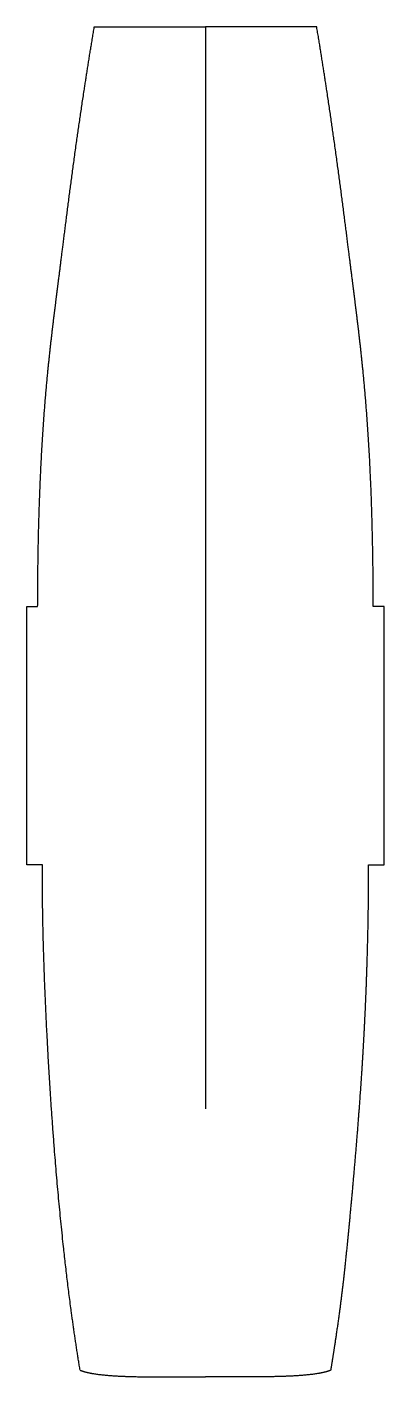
# Model space of a CAD drawing. Header units: inches. Extents: x -24 to 23, y -35 to 143.
import ezdxf

# ---------------------------------------------------------------- set-up
doc = ezdxf.new("R2010")
doc.units = ezdxf.units.IN
doc.layers.get('0').update_dxf_attribs({"linetype": 'CONTINUOUS'})

msp = doc.modelspace()

# ---------------------------------------------------------------- linework, layer by layer
for p, q in [((-14.94, 142.92), (-0.24, 142.92)), ((-0.24, 142.92), (-0.24, 0)), ((14.46, 142.92), (-0.24, 142.92)), ((-23.83, 32.23), (-23.83, 66.38)), ((-23.83, 66.38), (-22.42, 66.38)), ((23.35, 66.38), (21.93, 66.38)), ((23.35, 32.23), (23.35, 66.38)), ((-21.79, 32.23), (-23.83, 32.23)), ((21.3, 32.23), (23.35, 32.23))]:
    msp.add_line(p, q)
for points in [[(-22.42, 66.38), (-22.41, 68.7), (-22.38, 73.18), (-22.25, 79.37), (-21.95, 86.6), (-21.42, 94.03), (-20.82, 100.14), (-20.18, 105.34), (-19.51, 110.55), (-18.75, 116.68), (-17.81, 124.02), (-16.84, 130.95), (-15.95, 136.71), (-15.29, 140.81), (-14.94, 142.92)], [(21.93, 66.38), (21.93, 68.7), (21.89, 73.18), (21.77, 79.37), (21.47, 86.6), (20.94, 94.03), (20.33, 100.14), (19.7, 105.34), (19.03, 110.55), (18.27, 116.68), (17.32, 124.02), (16.35, 130.95), (15.47, 136.71), (14.81, 140.81), (14.46, 142.92)], [(-16.81, -34.5), (-17.24, -31.89), (-18.05, -26.57), (-19.09, -18.29), (-20.18, -6.81), (-21.14, 7.55), (-21.61, 18.35), (-21.78, 25.66), (-21.8, 30.11), (-21.79, 32.23)], [(20.64, 8.4), (20.7, 9.46), (20.82, 11.55), (20.96, 14.64), (21.11, 18.65), (21.24, 23.47), (21.3, 27.15), (21.31, 29.75), (21.31, 31.42), (21.3, 32.23)], [(18.13, -21.6), (18.26, -20.41), (18.51, -18.02), (18.86, -14.42), (19.31, -9.58), (19.83, -3.52), (20.19, 1.29), (20.43, 4.87), (20.58, 7.23), (20.64, 8.4)], [(16.33, -34.5), (16.42, -34), (16.58, -33), (16.82, -31.49), (17.13, -29.45), (17.49, -26.86), (17.76, -24.78), (17.95, -23.19), (18.08, -22.13), (18.13, -21.6)], [(-16.81, -34.5), (-16.47, -34.64), (-15.67, -34.88), (-14.14, -35.14), (-11.54, -35.33), (-7.77, -35.4), (-4.66, -35.4), (-2.4, -35.4), (-0.95, -35.4), (-0.24, -35.4)], [(16.33, -34.5), (15.99, -34.64), (15.19, -34.88), (13.66, -35.14), (11.06, -35.33), (7.29, -35.4), (4.18, -35.4), (1.92, -35.4), (0.47, -35.4), (-0.24, -35.4)]]:
    msp.add_open_spline(points, degree=5)

doc.saveas('drawing.dxf')
